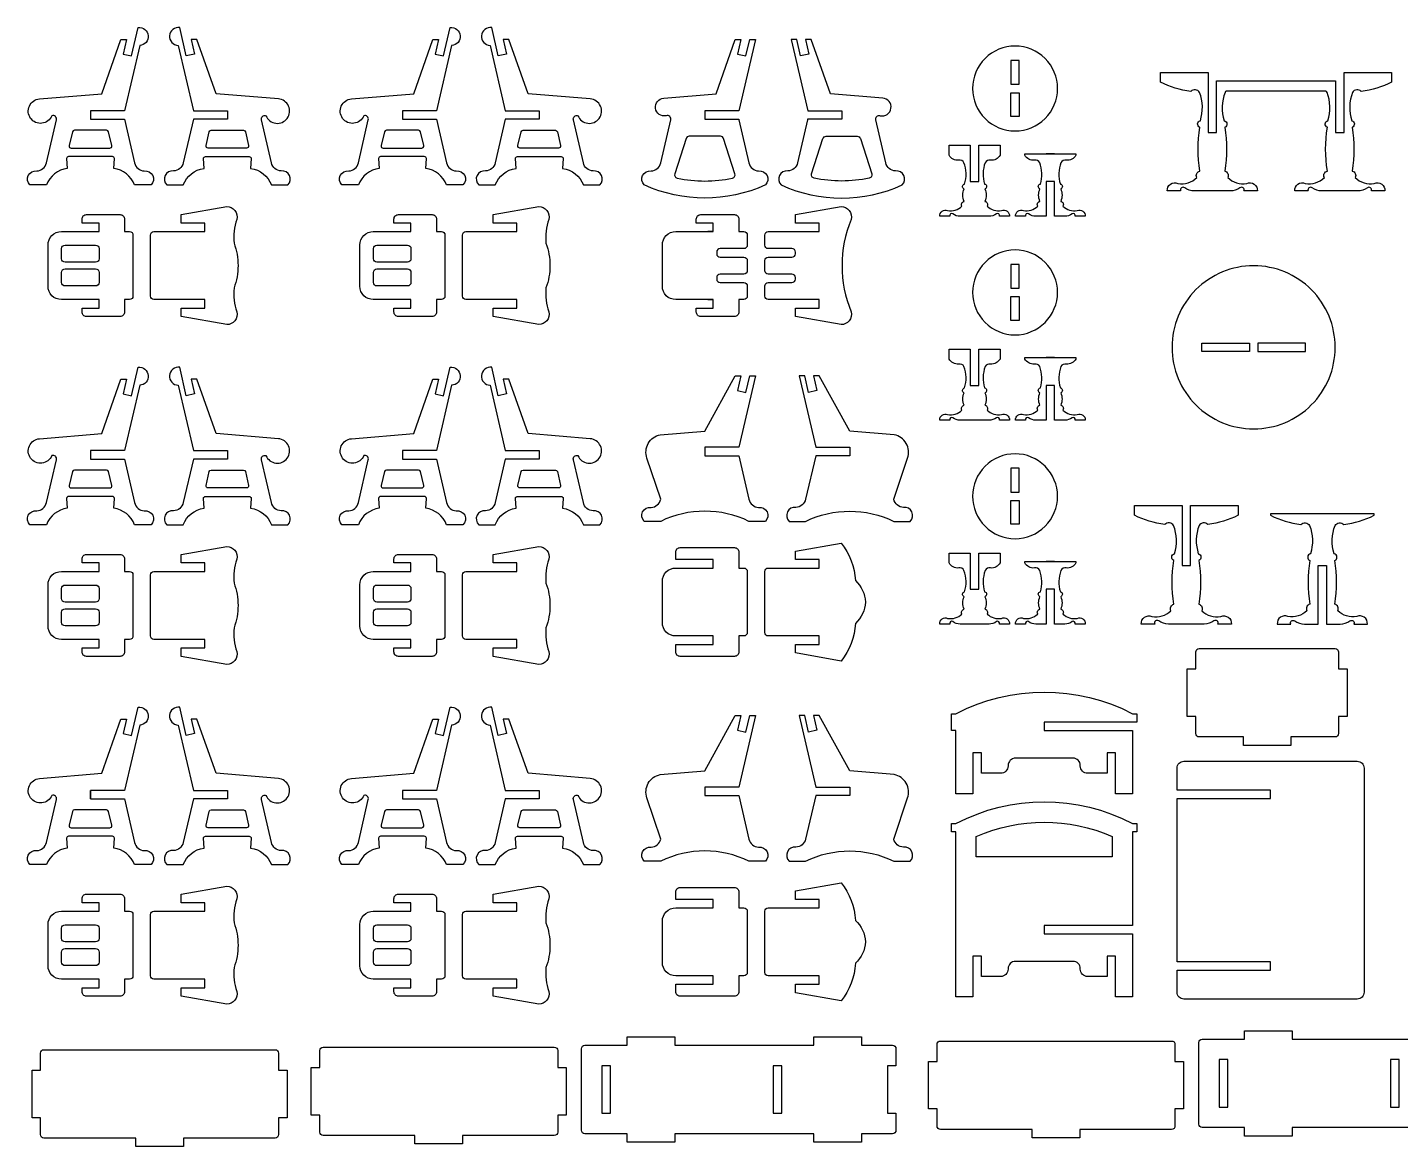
# Model space of a CAD drawing. Extents: x 3787 to 5819, y 606 to 1884.
# Drawn here: x 3787 to 4756, y 606 to 1396 of the extents above; entities that cross this region are included whole.
import ezdxf

# ---------------------------------------------------------------- set-up
doc = ezdxf.new("R2010")
doc.units = 0
doc.header["$MEASUREMENT"] = 0
doc.layers.add('LAYER1', color=18, linetype='CONTINUOUS')

msp = doc.modelspace()

# ---------------------------------------------------------------- linework, layer by layer
at = {"layer": 'LAYER1'}
for points in [[(3831.49, 1334.34), (3831.49, 1331.34), (3855.49, 1331.34), (3862.63, 1300.57, 0.343544), (3869.46, 1294.83, -0.729626), (3874.2, 1284.97), (3862.63, 1284.97, 0.693778), (3862.63, 1284.97, 0.271498), (3847.92, 1296.63), (3848.37, 1303.6, 0.394231), (3846.93, 1304.94), (3816.04, 1304.94, 0.394231), (3814.6, 1303.6), (3815.06, 1296.63, 0.271498), (3800.34, 1284.97), (3788.77, 1284.97, -0.729626), (3793.52, 1294.83, 0.343544), (3800.34, 1300.57), (3807.39, 1330.92, 0.616854), (3804.2, 1333.79, -0.585378), (3789.21, 1331.99, -0.585378), (3795.48, 1345.73), (3839.42, 1349.41), (3852.97, 1387.74), (3857, 1387.74), (3854.6, 1377.41), (3860.44, 1376.05), (3865.11, 1396.15, -0.427759), (3872.28, 1390.39, -0.427759), (3866.2, 1383.49), (3855.49, 1337.34), (3831.49, 1337.34)], [(3928.09, 1334.34), (3928.09, 1331.34), (3904.09, 1331.34), (3896.94, 1300.57, -0.343544), (3890.12, 1294.83, 0.729626), (3885.37, 1284.97), (3896.94, 1284.97, -0.693778), (3896.94, 1284.97, -0.271498), (3911.66, 1296.63), (3911.21, 1303.6, -0.394231), (3912.64, 1304.94), (3943.53, 1304.94, -0.394231), (3944.97, 1303.6), (3944.52, 1296.63, -0.271498), (3959.23, 1284.97), (3970.8, 1284.97, 0.729626), (3966.06, 1294.83, -0.343544), (3959.23, 1300.57), (3952.19, 1330.92, -0.616854), (3955.38, 1333.79, 0.585378), (3970.37, 1331.99, 0.585378), (3964.1, 1345.73), (3920.16, 1349.41), (3906.61, 1387.74), (3902.58, 1387.74), (3904.98, 1377.41), (3899.13, 1376.05), (3894.47, 1396.15, 0.427759), (3887.29, 1390.39, 0.427759), (3893.37, 1383.49), (3904.09, 1337.34), (3928.09, 1337.34)], [(4051.73, 1334.34), (4051.73, 1331.34), (4075.73, 1331.34), (4082.87, 1300.57, 0.343544), (4089.7, 1294.83, -0.729626), (4094.44, 1284.97), (4082.87, 1284.97, 0.693778), (4082.87, 1284.97, 0.271498), (4068.16, 1296.63), (4068.61, 1303.6, 0.394231), (4067.17, 1304.94), (4036.28, 1304.94, 0.394231), (4034.85, 1303.6), (4035.3, 1296.63, 0.271498), (4020.58, 1284.97), (4009.01, 1284.97, -0.729626), (4013.76, 1294.83, 0.343544), (4020.58, 1300.57), (4027.63, 1330.92, 0.616854), (4024.44, 1333.79, -0.585378), (4009.45, 1331.99, -0.585378), (4015.72, 1345.73), (4059.66, 1349.41), (4073.21, 1387.74), (4077.24, 1387.74), (4074.84, 1377.41), (4080.69, 1376.05), (4085.35, 1396.15, -0.427759), (4092.52, 1390.39, -0.427759), (4086.44, 1383.49), (4075.73, 1337.34), (4051.73, 1337.34)], [(4148.33, 1334.34), (4148.33, 1331.34), (4124.33, 1331.34), (4117.19, 1300.57, -0.343544), (4110.36, 1294.83, 0.729626), (4105.61, 1284.97), (4117.19, 1284.97, -0.693778), (4117.19, 1284.97, -0.271498), (4131.9, 1296.63), (4131.45, 1303.6, -0.394231), (4132.88, 1304.94), (4163.78, 1304.94, -0.394231), (4165.21, 1303.6), (4164.76, 1296.63, -0.271498), (4179.47, 1284.97), (4191.05, 1284.97, 0.729626), (4186.3, 1294.83, -0.343544), (4179.47, 1300.57), (4172.43, 1330.92, -0.616854), (4175.62, 1333.79, 0.585378), (4190.61, 1331.99, 0.585378), (4184.34, 1345.73), (4140.4, 1349.41), (4126.85, 1387.74), (4122.82, 1387.74), (4125.22, 1377.41), (4119.37, 1376.05), (4114.71, 1396.15, 0.427759), (4107.54, 1390.39, 0.427759), (4113.62, 1383.49), (4124.33, 1337.34), (4148.33, 1337.34)], [(4307.92, 1284.97, -0.216684), (4222.49, 1284.97, -0.729626), (4227.23, 1294.83, 0.343544), (4234.06, 1300.57), (4241.11, 1330.92, 0.616854), (4237.92, 1333.79, -0.432644), (4230.39, 1339.14, -0.432644), (4236.2, 1346.31), (4273.14, 1349.41), (4286.69, 1387.74), (4290.71, 1387.74), (4288.32, 1377.41), (4294.16, 1376.05), (4296.87, 1387.74), (4300.9, 1387.74), (4289.2, 1337.34), (4265.2, 1337.34), (4265.2, 1331.34), (4289.23, 1331.34, 0.04526), (4289.3, 1330.92), (4296.35, 1300.57, 0.343544), (4303.17, 1294.83, -0.729626)], [(4319.09, 1284.97, 0.216684), (4404.52, 1284.97, 0.729626), (4399.77, 1294.83, -0.343544), (4392.95, 1300.57), (4385.9, 1330.92, -0.616854), (4389.09, 1333.79, 0.432644), (4396.62, 1339.14, 0.432644), (4390.81, 1346.31), (4353.87, 1349.41), (4340.32, 1387.74), (4336.29, 1387.74), (4338.69, 1377.41), (4332.85, 1376.05), (4330.14, 1387.74), (4326.11, 1387.74), (4337.81, 1337.34), (4361.81, 1337.34), (4361.81, 1331.34), (4337.78, 1331.34, -0.04526), (4337.71, 1330.92), (4330.66, 1300.57, -0.343544), (4323.84, 1294.83, 0.729626)], [(4484.23, 1383.07, 0.414214), (4454.23, 1353.07, 0.414214), (4484.23, 1323.07, 0.414214), (4514.23, 1353.07, 0.414214)], [(4703.68, 1351.28), (4633.26, 1351.28, 0.076649), (4632.45, 1350.37, 0.169376), (4631.91, 1330.31, -0.755968), (4632.23, 1325.7, -0.0823), (4632.23, 1294.78, -0.497317), (4634.36, 1290.14, 0.242348), (4647.82, 1286.03, -0.570657), (4655.27, 1280.72), (4645.8, 1280.72, 0.75881), (4642.96, 1282.97, -0.158853), (4636.07, 1280.72), (4610.87, 1280.72, -0.158853), (4603.99, 1282.97, 0.75881), (4601.14, 1280.72), (4591.67, 1280.72, -0.570657), (4599.13, 1286.03, 0.242348), (4612.58, 1290.14, -0.497317), (4614.71, 1294.78, -0.0823), (4614.71, 1325.7, -0.755968), (4615.04, 1330.31, 0.169376), (4614.49, 1350.37, 0.480983), (4608.27, 1351.03, -0.082494), (4586.87, 1357.52), (4586.87, 1364.48), (4620.47, 1364.48), (4620.47, 1322.12), (4626.47, 1322.12), (4626.47, 1358.48), (4710.47, 1358.48), (4710.47, 1322.12), (4716.47, 1322.12), (4716.47, 1364.48), (4750.07, 1364.48), (4750.07, 1357.52, -0.082494), (4728.67, 1351.03, 0.480983), (4722.45, 1350.37, 0.169376), (4721.91, 1330.31, -0.755968), (4722.23, 1325.7, -0.0823), (4722.23, 1294.78, -0.497317), (4724.36, 1290.14, 0.242348), (4737.82, 1286.03, -0.570657), (4745.27, 1280.72), (4735.8, 1280.72, 0.75881), (4732.96, 1282.97, -0.158853), (4726.07, 1280.72), (4700.87, 1280.72, -0.158853), (4693.99, 1282.97, 0.75881), (4691.14, 1280.72), (4681.67, 1280.72, -0.570657), (4689.13, 1286.03, 0.242348), (4702.58, 1290.14, -0.497317), (4704.71, 1294.78, -0.0823), (4704.71, 1325.7, -0.755968), (4705.04, 1330.31, 0.169376), (4704.49, 1350.37, 0.076649)], [(3831.49, 1323.57), (3820.12, 1323.57, 0.348878), (3818.71, 1322.46), (3816.45, 1312.71, 0.482714), (3817.85, 1310.94), (3845.12, 1310.94, 0.216532), (3846.2, 1311.44, 0.240993), (3846.52, 1312.71), (3844.26, 1322.46, 0.348878), (3842.86, 1323.57)], [(3928.09, 1323.57), (3939.46, 1323.57, -0.348878), (3940.86, 1322.46), (3943.12, 1312.71, -0.482714), (3941.72, 1310.94), (3914.45, 1310.94, -0.216532), (3913.37, 1311.44, -0.240993), (3913.05, 1312.71), (3915.31, 1322.46, -0.348878), (3916.72, 1323.57)], [(4051.73, 1323.57), (4040.36, 1323.57, 0.348878), (4038.96, 1322.46), (4036.69, 1312.71, 0.482714), (4038.1, 1310.94), (4065.36, 1310.94, 0.216532), (4066.45, 1311.44, 0.240993), (4066.76, 1312.71), (4064.5, 1322.46, 0.348878), (4063.1, 1323.57)], [(4148.33, 1323.57), (4159.7, 1323.57, -0.348878), (4161.1, 1322.46), (4163.37, 1312.71, -0.482714), (4161.96, 1310.94), (4134.7, 1310.94, -0.216532), (4133.61, 1311.44, -0.240993), (4133.29, 1312.71), (4135.56, 1322.46, -0.348878), (4136.96, 1323.57)], [(4286.44, 1292.9), (4278.47, 1317.68, 0.325785), (4276.18, 1319.34), (4254.22, 1319.34, 0.325785), (4251.94, 1317.68), (4243.97, 1292.9, 0.442618), (4245.75, 1289.82, 0.107932), (4284.66, 1289.82, 0.442618)], [(4340.57, 1292.9), (4348.54, 1317.68, -0.325785), (4350.83, 1319.34), (4372.79, 1319.34, -0.325785), (4375.07, 1317.68), (4383.04, 1292.9, -0.442618), (4381.26, 1289.82, -0.107932), (4342.35, 1289.82, -0.442618)], [(4473.64, 1306.03, -0.301445), (4466.87, 1302.43, 0.346418), (4463.13, 1300.67, 0.169376), (4462.72, 1285.63, -0.755968), (4462.96, 1282.17, -0.217136), (4462.96, 1273.38, -0.497317), (4464.56, 1269.9, 0.242348), (4474.65, 1266.81, -0.570657), (4480.24, 1262.83), (4473.14, 1262.83, 0.75881), (4471.01, 1264.52, -0.158853), (4465.84, 1262.83), (4445.44, 1262.83, -0.158853), (4440.28, 1264.52, 0.75881), (4438.15, 1262.83), (4431.04, 1262.83, -0.570657), (4436.63, 1266.81, 0.242348), (4446.73, 1269.9, -0.497317), (4448.32, 1273.38, -0.217136), (4448.32, 1282.17, -0.755968), (4448.57, 1285.63, 0.169376), (4448.16, 1300.67, 0.346418), (4444.42, 1302.43, -0.301445), (4437.64, 1306.03), (4437.64, 1312.99), (4452.64, 1312.99), (4452.64, 1287.43), (4458.64, 1287.43), (4458.64, 1312.99), (4473.64, 1312.99)], [(4527.14, 1306.03, -0.301445), (4520.37, 1302.43, 0.346418), (4516.63, 1300.67, 0.169376), (4516.22, 1285.63, -0.755968), (4516.46, 1282.17, -0.217136), (4516.46, 1273.38, -0.497317), (4518.06, 1269.9, 0.242348), (4528.15, 1266.81, -0.570657), (4533.74, 1262.83), (4526.64, 1262.83, 0.75881), (4524.5, 1264.52, -0.158853), (4519.34, 1262.83), (4512.14, 1262.83), (4512.14, 1287.43), (4506.14, 1287.43), (4506.14, 1262.83), (4498.94, 1262.83, -0.158853), (4493.78, 1264.52, 0.75881), (4491.65, 1262.83), (4484.54, 1262.83, -0.570657), (4490.13, 1266.81, 0.242348), (4500.22, 1269.9, -0.497317), (4501.82, 1273.38, -0.217136), (4501.82, 1282.17, -0.755968), (4502.07, 1285.63, 0.169376), (4501.65, 1300.67, 0.346418), (4497.91, 1302.43, -0.301445), (4491.14, 1306.03), (4491.14, 1306.99), (4527.14, 1306.99)], [(3810.91, 1252), (3837.49, 1252), (3837.49, 1258), (3825.49, 1258), (3825.49, 1260.86, -0.414214), (3828.63, 1264), (3852.35, 1264, -0.414214), (3855.49, 1260.86), (3855.49, 1252), (3859.09, 1252, -0.414214), (3861.49, 1249.6), (3861.49, 1206.4, -0.414214), (3859.09, 1204), (3855.49, 1204), (3855.49, 1195.14, -0.414214), (3852.35, 1192), (3828.63, 1192, -0.414214), (3825.49, 1195.14), (3825.49, 1198), (3837.49, 1198), (3837.49, 1204), (3810.91, 1204, -0.414214), (3801.49, 1213.42), (3801.49, 1242.58, -0.414214)], [(3873.82, 1228), (3873.82, 1249.6, -0.414214), (3876.22, 1252), (3912.22, 1252), (3912.22, 1258), (3895.42, 1258), (3895.42, 1264), (3927.66, 1269.67, -0.480696), (3934.87, 1260.66, 0.114725), (3932.81, 1243.8, -0.088383), (3935.65, 1228, -0.088383), (3932.81, 1212.2, 0.114725), (3934.87, 1195.34, -0.480696), (3927.66, 1186.33), (3895.42, 1192), (3895.42, 1198), (3912.22, 1198), (3912.22, 1204), (3876.22, 1204, -0.414214), (3873.82, 1206.4)], [(4031.15, 1252), (4057.73, 1252), (4057.73, 1258), (4045.73, 1258), (4045.73, 1260.86, -0.414214), (4048.87, 1264), (4072.59, 1264, -0.414214), (4075.73, 1260.86), (4075.73, 1252), (4079.33, 1252, -0.414214), (4081.73, 1249.6), (4081.73, 1206.4, -0.414214), (4079.33, 1204), (4075.73, 1204), (4075.73, 1195.14, -0.414214), (4072.59, 1192), (4048.87, 1192, -0.414214), (4045.73, 1195.14), (4045.73, 1198), (4057.73, 1198), (4057.73, 1204), (4031.15, 1204, -0.414214), (4021.73, 1213.42), (4021.73, 1242.58, -0.414214)], [(4094.07, 1228), (4094.07, 1249.6, -0.414214), (4096.47, 1252), (4132.47, 1252), (4132.47, 1258), (4115.67, 1258), (4115.67, 1264), (4147.91, 1269.67, -0.480696), (4155.11, 1260.66, 0.114725), (4153.05, 1243.8, -0.088383), (4155.89, 1228, -0.088383), (4153.05, 1212.2, 0.114725), (4155.11, 1195.34, -0.480696), (4147.91, 1186.33), (4115.67, 1192), (4115.67, 1198), (4132.47, 1198), (4132.47, 1204), (4096.47, 1204, -0.414214), (4094.07, 1206.4)], [(4295.2, 1249.6), (4295.2, 1242.4, -0.414214), (4292.8, 1240), (4276, 1240, 0.414214), (4273.6, 1237.6), (4273.6, 1236.4, 0.414214), (4276, 1234), (4292.8, 1234, -0.414214), (4295.2, 1231.6), (4295.2, 1228), (4295.2, 1224.4, -0.414214), (4292.8, 1222), (4276, 1222, 0.414214), (4273.6, 1219.6), (4273.6, 1218.4, 0.414214), (4276, 1216), (4292.8, 1216, -0.414214), (4295.2, 1213.6), (4295.2, 1206.4, -0.414214), (4292.8, 1204), (4289.2, 1204), (4289.2, 1195.14, -0.414214), (4286.06, 1192), (4262.35, 1192, -0.414214), (4259.2, 1195.14), (4259.2, 1198), (4271.2, 1198), (4271.2, 1204), (4244.63, 1204, -0.414214), (4235.2, 1213.42), (4235.2, 1242.58, -0.414214), (4244.63, 1252), (4271.2, 1252), (4271.2, 1258), (4259.2, 1258), (4259.2, 1260.86, -0.414214), (4262.35, 1264), (4286.06, 1264, -0.414214), (4289.2, 1260.86), (4289.2, 1252), (4292.8, 1252, -0.414214)], [(4368.59, 1195.34, -0.480696), (4361.38, 1186.33), (4329.14, 1192), (4329.14, 1198), (4345.94, 1198), (4345.94, 1204), (4309.94, 1204, -0.414214), (4307.54, 1206.4), (4307.54, 1213.6, -0.414214), (4309.94, 1216), (4326.74, 1216, 0.414214), (4329.14, 1218.4), (4329.14, 1219.6, 0.414214), (4326.74, 1222), (4309.94, 1222, -0.414214), (4307.54, 1224.4), (4307.54, 1228), (4307.54, 1231.6, -0.414214), (4309.94, 1234), (4326.74, 1234, 0.414214), (4329.14, 1236.4), (4329.14, 1237.6, 0.414214), (4326.74, 1240), (4309.94, 1240, -0.414214), (4307.54, 1242.4), (4307.54, 1249.6, -0.414214), (4309.94, 1252), (4345.94, 1252), (4345.94, 1258), (4329.14, 1258), (4329.14, 1264), (4361.38, 1269.67, -0.480696), (4368.59, 1260.66, 0.200144)], [(3837.49, 1240), (3837.49, 1232.8, -0.414214), (3835.09, 1230.4), (3813.49, 1230.4, -0.414214), (3811.09, 1232.8), (3811.09, 1240, -0.414214), (3813.49, 1242.4), (3835.09, 1242.4, -0.414214)], [(4057.73, 1240), (4057.73, 1232.8, -0.414214), (4055.33, 1230.4), (4033.73, 1230.4, -0.414214), (4031.33, 1232.8), (4031.33, 1240, -0.414214), (4033.73, 1242.4), (4055.33, 1242.4, -0.414214)], [(4484.23, 1239.07, 0.414214), (4454.23, 1209.07, 0.414214), (4484.23, 1179.07, 0.414214), (4514.23, 1209.07, 0.414214)], [(3837.49, 1223.2), (3837.49, 1216, -0.414214), (3835.09, 1213.6), (3813.49, 1213.6, -0.414214), (3811.09, 1216), (3811.09, 1223.2, -0.414214), (3813.49, 1225.6), (3835.09, 1225.6, -0.414214)], [(4057.73, 1223.2), (4057.73, 1216, -0.414214), (4055.33, 1213.6), (4033.73, 1213.6, -0.414214), (4031.33, 1216), (4031.33, 1223.2, -0.414214), (4033.73, 1225.6), (4055.33, 1225.6, -0.414214)], [(4652.66, 1227.88, 0.414214), (4595.06, 1170.28, 0.414214), (4652.66, 1112.68, 0.414214), (4710.26, 1170.28, 0.414214)], [(4473.64, 1162.03, -0.301445), (4466.87, 1158.43, 0.346418), (4463.13, 1156.67, 0.169376), (4462.72, 1141.63, -0.755968), (4462.96, 1138.17, -0.217136), (4462.96, 1129.38, -0.497317), (4464.56, 1125.9, 0.242348), (4474.65, 1122.81, -0.570657), (4480.24, 1118.83), (4473.14, 1118.83, 0.75881), (4471.01, 1120.52, -0.158853), (4465.84, 1118.83), (4445.44, 1118.83, -0.158853), (4440.28, 1120.52, 0.75881), (4438.15, 1118.83), (4431.04, 1118.83, -0.570657), (4436.63, 1122.81, 0.242348), (4446.73, 1125.9, -0.497317), (4448.32, 1129.38, -0.217136), (4448.32, 1138.17, -0.755968), (4448.57, 1141.63, 0.169376), (4448.16, 1156.67, 0.346418), (4444.42, 1158.43, -0.301445), (4437.64, 1162.03), (4437.64, 1168.99), (4452.64, 1168.99), (4452.64, 1143.43), (4458.64, 1143.43), (4458.64, 1168.99), (4473.64, 1168.99)], [(3831.49, 1094.34), (3831.49, 1091.34), (3855.49, 1091.34), (3862.63, 1060.57, 0.343544), (3869.46, 1054.83, -0.729626), (3874.2, 1044.97), (3862.63, 1044.97, 0.693778), (3862.63, 1044.97, 0.271498), (3847.92, 1056.63), (3848.37, 1063.6, 0.394231), (3846.93, 1064.94), (3816.04, 1064.94, 0.394231), (3814.6, 1063.6), (3815.06, 1056.63, 0.271498), (3800.34, 1044.97), (3788.77, 1044.97, -0.729626), (3793.52, 1054.83, 0.343544), (3800.34, 1060.57), (3807.39, 1090.92, 0.616854), (3804.2, 1093.79, -0.585378), (3789.21, 1091.99, -0.585378), (3795.48, 1105.73), (3839.42, 1109.41), (3852.97, 1147.74), (3857, 1147.74), (3854.6, 1137.41), (3860.44, 1136.05), (3865.11, 1156.15, -0.427759), (3872.28, 1150.39, -0.427759), (3866.2, 1143.49), (3855.49, 1097.34), (3831.49, 1097.34)], [(3928.09, 1094.34), (3928.09, 1091.34), (3904.09, 1091.34), (3896.94, 1060.57, -0.343544), (3890.12, 1054.83, 0.729626), (3885.37, 1044.97), (3896.94, 1044.97, -0.693778), (3896.94, 1044.97, -0.271498), (3911.66, 1056.63), (3911.21, 1063.6, -0.394231), (3912.64, 1064.94), (3943.53, 1064.94, -0.394231), (3944.97, 1063.6), (3944.52, 1056.63, -0.271498), (3959.23, 1044.97), (3970.8, 1044.97, 0.729626), (3966.06, 1054.83, -0.343544), (3959.23, 1060.57), (3952.19, 1090.92, -0.616854), (3955.38, 1093.79, 0.585378), (3970.37, 1091.99, 0.585378), (3964.1, 1105.73), (3920.16, 1109.41), (3906.61, 1147.74), (3902.58, 1147.74), (3904.98, 1137.41), (3899.13, 1136.05), (3894.47, 1156.15, 0.427759), (3887.29, 1150.39, 0.427759), (3893.37, 1143.49), (3904.09, 1097.34), (3928.09, 1097.34)], [(4051.73, 1094.34), (4051.73, 1091.34), (4075.73, 1091.34), (4082.87, 1060.57, 0.343544), (4089.7, 1054.83, -0.729626), (4094.44, 1044.97), (4082.87, 1044.97, 0.693778), (4082.87, 1044.97, 0.271498), (4068.16, 1056.63), (4068.61, 1063.6, 0.394231), (4067.17, 1064.94), (4036.28, 1064.94, 0.394231), (4034.85, 1063.6), (4035.3, 1056.63, 0.271498), (4020.58, 1044.97), (4009.01, 1044.97, -0.729626), (4013.76, 1054.83, 0.343544), (4020.58, 1060.57), (4027.63, 1090.92, 0.616854), (4024.44, 1093.79, -0.585378), (4009.45, 1091.99, -0.585378), (4015.72, 1105.73), (4059.66, 1109.41), (4073.21, 1147.74), (4077.24, 1147.74), (4074.84, 1137.41), (4080.69, 1136.05), (4085.35, 1156.15, -0.427759), (4092.52, 1150.39, -0.427759), (4086.44, 1143.49), (4075.73, 1097.34), (4051.73, 1097.34)], [(4148.33, 1094.34), (4148.33, 1091.34), (4124.33, 1091.34), (4117.19, 1060.57, -0.343544), (4110.36, 1054.83, 0.729626), (4105.61, 1044.97), (4117.19, 1044.97, -0.693778), (4117.19, 1044.97, -0.271498), (4131.9, 1056.63), (4131.45, 1063.6, -0.394231), (4132.88, 1064.94), (4163.78, 1064.94, -0.394231), (4165.21, 1063.6), (4164.76, 1056.63, -0.271498), (4179.47, 1044.97), (4191.05, 1044.97, 0.729626), (4186.3, 1054.83, -0.343544), (4179.47, 1060.57), (4172.43, 1090.92, -0.616854), (4175.62, 1093.79, 0.585378), (4190.61, 1091.99, 0.585378), (4184.34, 1105.73), (4140.4, 1109.41), (4126.85, 1147.74), (4122.82, 1147.74), (4125.22, 1137.41), (4119.37, 1136.05), (4114.71, 1156.15, 0.427759), (4107.54, 1150.39, 0.427759), (4113.62, 1143.49), (4124.33, 1097.34), (4148.33, 1097.34)], [(4527.14, 1162.03, -0.301445), (4520.37, 1158.43, 0.346418), (4516.63, 1156.67, 0.169376), (4516.22, 1141.63, -0.755968), (4516.46, 1138.17, -0.217136), (4516.46, 1129.38, -0.497317), (4518.06, 1125.9, 0.242348), (4528.15, 1122.81, -0.570657), (4533.74, 1118.83), (4526.64, 1118.83, 0.75881), (4524.5, 1120.52, -0.158853), (4519.34, 1118.83), (4512.14, 1118.83), (4512.14, 1143.43), (4506.14, 1143.43), (4506.14, 1118.83), (4498.94, 1118.83, -0.158853), (4493.78, 1120.52, 0.75881), (4491.65, 1118.83), (4484.54, 1118.83, -0.570657), (4490.13, 1122.81, 0.242348), (4500.22, 1125.9, -0.497317), (4501.82, 1129.38, -0.217136), (4501.82, 1138.17, -0.755968), (4502.07, 1141.63, 0.169376), (4501.65, 1156.67, 0.346418), (4497.91, 1158.43, -0.301445), (4491.14, 1162.03), (4491.14, 1162.99), (4527.14, 1162.99)], [(4265.2, 1096.74), (4265.2, 1093.74), (4289.2, 1093.74), (4296.35, 1062.97, 0.343544), (4303.17, 1057.23, -0.729626), (4307.92, 1047.37), (4296.35, 1047.37, 0.230289), (4234.06, 1047.37), (4222.49, 1047.37, -0.729626), (4227.23, 1057.23, 0.343544), (4234.06, 1062.97), (4224.35, 1092.03, -0.456332), (4233.73, 1108.51), (4265.2, 1111.14), (4286.69, 1150.14), (4290.71, 1150.14), (4288.32, 1139.81), (4294.16, 1138.45), (4296.87, 1150.14), (4300.9, 1150.14), (4289.2, 1099.74), (4265.2, 1099.74)], [(4367.46, 1096.74), (4367.46, 1093.74), (4343.46, 1093.74), (4336.32, 1062.97, -0.343544), (4329.49, 1057.23, 0.729626), (4324.75, 1047.37), (4336.32, 1047.37, -0.230289), (4398.61, 1047.37), (4410.18, 1047.37, 0.729626), (4405.43, 1057.23, -0.343544), (4398.61, 1062.97), (4408.32, 1092.03, 0.456332), (4398.94, 1108.51), (4367.46, 1111.14), (4345.98, 1150.14), (4341.95, 1150.14), (4344.35, 1139.81), (4338.51, 1138.45), (4335.79, 1150.14), (4331.76, 1150.14), (4343.46, 1099.74), (4367.46, 1099.74)], [(4484.23, 1095.07, 0.414214), (4454.23, 1065.07, 0.414214), (4484.23, 1035.07, 0.414214), (4514.23, 1065.07, 0.414214)], [(3831.49, 1083.57), (3820.12, 1083.57, 0.348878), (3818.71, 1082.46), (3816.45, 1072.71, 0.482714), (3817.85, 1070.94), (3845.12, 1070.94, 0.216532), (3846.2, 1071.44, 0.240993), (3846.52, 1072.71), (3844.26, 1082.46, 0.348878), (3842.86, 1083.57)], [(3928.09, 1083.57), (3939.46, 1083.57, -0.348878), (3940.86, 1082.46), (3943.12, 1072.71, -0.482714), (3941.72, 1070.94), (3914.45, 1070.94, -0.216532), (3913.37, 1071.44, -0.240993), (3913.05, 1072.71), (3915.31, 1082.46, -0.348878), (3916.72, 1083.57)], [(4051.73, 1083.57), (4040.36, 1083.57, 0.348878), (4038.96, 1082.46), (4036.69, 1072.71, 0.482714), (4038.1, 1070.94), (4065.36, 1070.94, 0.216532), (4066.45, 1071.44, 0.240993), (4066.76, 1072.71), (4064.5, 1082.46, 0.348878), (4063.1, 1083.57)], [(4148.33, 1083.57), (4159.7, 1083.57, -0.348878), (4161.1, 1082.46), (4163.37, 1072.71, -0.482714), (4161.96, 1070.94), (4134.7, 1070.94, -0.216532), (4133.61, 1071.44, -0.240993), (4133.29, 1072.71), (4135.56, 1082.46, -0.348878), (4136.96, 1083.57)], [(4641.76, 1051.63, -0.082494), (4620.36, 1045.14, 0.480983), (4614.14, 1044.48, 0.169376), (4613.59, 1024.42, -0.755968), (4613.92, 1019.81, -0.0823), (4613.92, 988.89, -0.497317), (4616.05, 984.25, 0.242348), (4629.5, 980.14, -0.570657), (4636.96, 974.83), (4627.48, 974.83, 0.75881), (4624.64, 977.08, -0.158853), (4617.76, 974.83), (4592.56, 974.83, -0.158853), (4585.67, 977.08, 0.75881), (4582.83, 974.83), (4573.36, 974.83, -0.570657), (4580.81, 980.14, 0.242348), (4594.27, 984.25, -0.497317), (4596.4, 988.89, -0.0823), (4596.4, 1019.81, -0.755968), (4596.72, 1024.42, 0.169376), (4596.17, 1044.48, 0.480983), (4589.96, 1045.14, -0.082494), (4568.56, 1051.63), (4568.56, 1058.59), (4602.16, 1058.59), (4602.16, 1016.23), (4608.16, 1016.23), (4608.16, 1058.59), (4641.76, 1058.59)], [(4737.76, 1051.63), (4737.76, 1052.59), (4664.56, 1052.59), (4664.56, 1051.63, 0.082494), (4685.96, 1045.14, -0.480983), (4692.17, 1044.48, -0.169376), (4692.72, 1024.42, 0.755968), (4692.4, 1019.81, 0.0823), (4692.4, 988.89, 0.497317), (4690.27, 984.25, -0.242348), (4676.81, 980.14, 0.570657), (4669.36, 974.83), (4678.83, 974.83, -0.75881), (4681.67, 977.08, 0.158853), (4688.56, 974.83), (4698.16, 974.83), (4698.16, 1016.23), (4704.16, 1016.23), (4704.16, 974.83), (4713.76, 974.83, 0.158853), (4720.64, 977.08, -0.75881), (4723.48, 974.83), (4732.96, 974.83, 0.570657), (4725.5, 980.14, -0.242348), (4712.05, 984.25, 0.497317), (4709.92, 988.89, 0.0823), (4709.92, 1019.81, 0.755968), (4709.59, 1024.42, -0.169376), (4710.14, 1044.48, -0.480983), (4716.36, 1045.14, 0.082494)], [(3873.82, 988), (3873.82, 1009.6, -0.414214), (3876.22, 1012), (3912.22, 1012), (3912.22, 1018), (3895.42, 1018), (3895.42, 1024), (3927.66, 1029.67, -0.480696), (3934.87, 1020.66, 0.114725), (3932.81, 1003.8, -0.088383), (3935.65, 988, -0.088383), (3932.81, 972.2, 0.114725), (3934.87, 955.34, -0.480696), (3927.66, 946.33), (3895.42, 952), (3895.42, 958), (3912.22, 958), (3912.22, 964), (3876.22, 964, -0.414214), (3873.82, 966.4)], [(4094.07, 988), (4094.07, 1009.6, -0.414214), (4096.47, 1012), (4132.47, 1012), (4132.47, 1018), (4115.67, 1018), (4115.67, 1024), (4147.91, 1029.67, -0.480696), (4155.11, 1020.66, 0.114725), (4153.05, 1003.8, -0.088383), (4155.89, 988, -0.088383), (4153.05, 972.2, 0.114725), (4155.11, 955.34, -0.480696), (4147.91, 946.33), (4115.67, 952), (4115.67, 958), (4132.47, 958), (4132.47, 964), (4096.47, 964, -0.414214), (4094.07, 966.4)], [(4244.63, 1014.4), (4271.2, 1014.4), (4271.2, 1020.4), (4244.63, 1020.4), (4244.63, 1025.66, -0.414214), (4247.77, 1028.8), (4286.06, 1028.8, -0.414214), (4289.2, 1025.66), (4289.2, 1014.4), (4292.8, 1014.4, -0.414214), (4295.2, 1012), (4295.2, 968.8, -0.414214), (4292.8, 966.4), (4289.2, 966.4), (4289.2, 955.14, -0.414214), (4286.06, 952), (4247.77, 952, -0.414214), (4244.63, 955.14), (4244.63, 960.4), (4271.2, 960.4), (4271.2, 966.4), (4244.63, 966.4, -0.414214), (4235.2, 975.82), (4235.2, 1004.98, -0.414214)], [(4361.38, 948.73), (4329.14, 954.4), (4329.14, 960.4), (4345.94, 960.4), (4345.94, 966.4), (4309.94, 966.4, -0.414214), (4307.54, 968.8), (4307.54, 990.4), (4307.54, 1012, -0.414214), (4309.94, 1014.4), (4345.94, 1014.4), (4345.94, 1020.4), (4329.14, 1020.4), (4329.14, 1026.4), (4361.38, 1032.07, -0.157436), (4371.55, 1005.52, -0.191506), (4378.64, 990.4, -0.191506), (4371.55, 975.28, -0.157436)], [(3810.91, 1012), (3837.49, 1012), (3837.49, 1018), (3825.49, 1018), (3825.49, 1020.86, -0.414214), (3828.63, 1024), (3852.35, 1024, -0.414214), (3855.49, 1020.86), (3855.49, 1012), (3859.09, 1012, -0.414214), (3861.49, 1009.6), (3861.49, 966.4, -0.414214), (3859.09, 964), (3855.49, 964), (3855.49, 955.14, -0.414214), (3852.35, 952), (3828.63, 952, -0.414214), (3825.49, 955.14), (3825.49, 958), (3837.49, 958), (3837.49, 964), (3810.91, 964, -0.414214), (3801.49, 973.42), (3801.49, 1002.58, -0.414214)], [(4031.15, 1012), (4057.73, 1012), (4057.73, 1018), (4045.73, 1018), (4045.73, 1020.86, -0.414214), (4048.87, 1024), (4072.59, 1024, -0.414214), (4075.73, 1020.86), (4075.73, 1012), (4079.33, 1012, -0.414214), (4081.73, 1009.6), (4081.73, 966.4, -0.414214), (4079.33, 964), (4075.73, 964), (4075.73, 955.14, -0.414214), (4072.59, 952), (4048.87, 952, -0.414214), (4045.73, 955.14), (4045.73, 958), (4057.73, 958), (4057.73, 964), (4031.15, 964, -0.414214), (4021.73, 973.42), (4021.73, 1002.58, -0.414214)], [(4473.64, 1018.03, -0.301445), (4466.87, 1014.43, 0.346418), (4463.13, 1012.67, 0.169376), (4462.72, 997.63, -0.755968), (4462.96, 994.17, -0.217136), (4462.96, 985.38, -0.497317), (4464.56, 981.9, 0.242348), (4474.65, 978.81, -0.570657), (4480.24, 974.83), (4473.14, 974.83, 0.75881), (4471.01, 976.52, -0.158853), (4465.84, 974.83), (4445.44, 974.83, -0.158853), (4440.28, 976.52, 0.75881), (4438.15, 974.83), (4431.04, 974.83, -0.570657), (4436.63, 978.81, 0.242348), (4446.73, 981.9, -0.497317), (4448.32, 985.38, -0.217136), (4448.32, 994.17, -0.755968), (4448.57, 997.63, 0.169376), (4448.16, 1012.67, 0.346418), (4444.42, 1014.43, -0.301445), (4437.64, 1018.03), (4437.64, 1024.99), (4452.64, 1024.99), (4452.64, 999.43), (4458.64, 999.43), (4458.64, 1024.99), (4473.64, 1024.99)], [(4527.14, 1018.03, -0.301445), (4520.37, 1014.43, 0.346418), (4516.63, 1012.67, 0.169376), (4516.22, 997.63, -0.755968), (4516.46, 994.17, -0.217136), (4516.46, 985.38, -0.497317), (4518.06, 981.9, 0.242348), (4528.15, 978.81, -0.570657), (4533.74, 974.83), (4526.64, 974.83, 0.75881), (4524.5, 976.52, -0.158853), (4519.34, 974.83), (4512.14, 974.83), (4512.14, 999.43), (4506.14, 999.43), (4506.14, 974.83), (4498.94, 974.83, -0.158853), (4493.78, 976.52, 0.75881), (4491.65, 974.83), (4484.54, 974.83, -0.570657), (4490.13, 978.81, 0.242348), (4500.22, 981.9, -0.497317), (4501.82, 985.38, -0.217136), (4501.82, 994.17, -0.755968), (4502.07, 997.63, 0.169376), (4501.65, 1012.67, 0.346418), (4497.91, 1014.43, -0.301445), (4491.14, 1018.03), (4491.14, 1018.99), (4527.14, 1018.99)], [(3837.49, 1000), (3837.49, 992.8, -0.414214), (3835.09, 990.4), (3813.49, 990.4, -0.414214), (3811.09, 992.8), (3811.09, 1000, -0.414214), (3813.49, 1002.4), (3835.09, 1002.4, -0.414214)], [(4057.73, 1000), (4057.73, 992.8, -0.414214), (4055.33, 990.4), (4033.73, 990.4, -0.414214), (4031.33, 992.8), (4031.33, 1000, -0.414214), (4033.73, 1002.4), (4055.33, 1002.4, -0.414214)], [(3837.49, 983.2), (3837.49, 976, -0.414214), (3835.09, 973.6), (3813.49, 973.6, -0.414214), (3811.09, 976), (3811.09, 983.2, -0.414214), (3813.49, 985.6), (3835.09, 985.6, -0.414214)], [(4057.73, 983.2), (4057.73, 976, -0.414214), (4055.33, 973.6), (4033.73, 973.6, -0.414214), (4031.33, 976), (4031.33, 983.2, -0.414214), (4033.73, 985.6), (4055.33, 985.6, -0.414214)], [(4645.4, 895.09), (4614.2, 895.09, -0.414214), (4611.8, 897.49), (4611.8, 909.49), (4605.8, 909.49), (4605.8, 943.09), (4611.8, 943.09), (4611.8, 955.09, -0.414214), (4614.2, 957.49), (4710.2, 957.49, -0.414214), (4712.6, 955.09), (4712.6, 943.09), (4718.6, 943.09), (4718.6, 909.49), (4712.6, 909.49), (4712.6, 897.49, -0.414214), (4710.2, 895.09), (4679, 895.09), (4679, 889.09), (4645.4, 889.09)], [(4442.42, 911.53, -0.244984), (4567.22, 911.53), (4570.22, 911.53), (4570.22, 905.53), (4504.82, 905.53), (4504.82, 899.53), (4567.22, 899.53), (4567.22, 892.22), (4567.22, 855.02), (4555.22, 855.02), (4555.22, 883.87), (4549.22, 883.87), (4549.22, 869.45), (4535.48, 869.45, -0.414214), (4530.3, 874.62), (4530.3, 874.95, 0.414214), (4525.13, 880.12), (4484.5, 880.12, 0.414214), (4479.33, 874.95), (4479.33, 874.62, -0.414214), (4474.15, 869.45), (4460.42, 869.45), (4460.42, 883.87), (4454.42, 883.87), (4454.42, 855.02), (4442.42, 855.02), (4442.42, 892.22), (4442.42, 899.53), (4439.42, 899.53), (4439.42, 911.53)], [(3831.49, 857.34), (3831.49, 851.34), (3855.49, 851.34), (3862.63, 820.57, 0.343544), (3869.46, 814.83, -0.729626), (3874.2, 804.97), (3862.63, 804.97, 0.693778), (3862.63, 804.97, 0.271498), (3847.92, 816.63), (3848.37, 823.6, 0.394231), (3846.93, 824.94), (3816.04, 824.94, 0.394231), (3814.6, 823.6), (3815.06, 816.63, 0.271498), (3800.34, 804.97), (3788.77, 804.97, -0.729626), (3793.52, 814.83, 0.343544), (3800.34, 820.57), (3807.39, 850.92, 0.616854), (3804.2, 853.79, -0.585378), (3789.21, 851.99, -0.585378), (3795.48, 865.73), (3839.42, 869.41), (3852.97, 907.74), (3857, 907.74), (3854.6, 897.41), (3860.44, 896.05), (3865.11, 916.15, -0.427759), (3872.28, 910.39, -0.427759), (3866.2, 903.49), (3855.49, 857.34), (3831.49, 857.34), (3831.49, 851.34)], [(3928.09, 854.34), (3928.09, 851.34), (3904.09, 851.34), (3896.94, 820.57, -0.343544), (3890.12, 814.83, 0.729626), (3885.37, 804.97), (3896.94, 804.97, -0.693778), (3896.94, 804.97, -0.271498), (3911.66, 816.63), (3911.21, 823.6, -0.394231), (3912.64, 824.94), (3943.53, 824.94, -0.394231), (3944.97, 823.6), (3944.52, 816.63, -0.271498), (3959.23, 804.97), (3970.8, 804.97, 0.729626), (3966.06, 814.83, -0.343544), (3959.23, 820.57), (3952.19, 850.92, -0.616854), (3955.38, 853.79, 0.585378), (3970.37, 851.99, 0.585378), (3964.1, 865.73), (3920.16, 869.41), (3906.61, 907.74), (3902.58, 907.74), (3904.98, 897.41), (3899.13, 896.05), (3894.47, 916.15, 0.427759), (3887.29, 910.39, 0.427759), (3893.37, 903.49), (3904.09, 857.34), (3928.09, 857.34)], [(4051.73, 854.34), (4051.73, 851.34), (4075.73, 851.34), (4082.87, 820.57, 0.343544), (4089.7, 814.83, -0.729626), (4094.44, 804.97), (4082.87, 804.97, 0.693778), (4082.87, 804.97, 0.271498), (4068.16, 816.63), (4068.61, 823.6, 0.394231), (4067.17, 824.94), (4036.28, 824.94, 0.394231), (4034.85, 823.6), (4035.3, 816.63, 0.271498), (4020.58, 804.97), (4009.01, 804.97, -0.729626), (4013.76, 814.83, 0.343544), (4020.58, 820.57), (4027.63, 850.92, 0.616854), (4024.44, 853.79, -0.585378), (4009.45, 851.99, -0.585378), (4015.72, 865.73), (4059.66, 869.41), (4073.21, 907.74), (4077.24, 907.74), (4074.84, 897.41), (4080.69, 896.05), (4085.35, 916.15, -0.427759), (4092.52, 910.39, -0.427759), (4086.44, 903.49), (4075.73, 857.34), (4051.73, 857.34)], [(4148.33, 854.34), (4148.33, 851.34), (4124.33, 851.34), (4117.19, 820.57, -0.343544), (4110.36, 814.83, 0.729626), (4105.61, 804.97), (4117.19, 804.97, -0.693778), (4117.19, 804.97, -0.271498), (4131.9, 816.63), (4131.45, 823.6, -0.394231), (4132.88, 824.94), (4163.78, 824.94, -0.394231), (4165.21, 823.6), (4164.76, 816.63, -0.271498), (4179.47, 804.97), (4191.05, 804.97, 0.729626), (4186.3, 814.83, -0.343544), (4179.47, 820.57), (4172.43, 850.92, -0.616854), (4175.62, 853.79, 0.585378), (4190.61, 851.99, 0.585378), (4184.34, 865.73), (4140.4, 869.41), (4126.85, 907.74), (4122.82, 907.74), (4125.22, 897.41), (4119.37, 896.05), (4114.71, 916.15, 0.427759), (4107.54, 910.39, 0.427759), (4113.62, 903.49), (4124.33, 857.34), (4148.33, 857.34)], [(4265.2, 856.74), (4265.2, 853.74), (4289.2, 853.74), (4296.35, 822.97, 0.343544), (4303.17, 817.23, -0.729626), (4307.92, 807.37), (4296.35, 807.37, 0.230289), (4234.06, 807.37), (4222.49, 807.37, -0.729626), (4227.23, 817.23, 0.343544), (4234.06, 822.97), (4224.35, 852.03, -0.456332), (4233.73, 868.51), (4265.2, 871.14), (4286.69, 910.14), (4290.71, 910.14), (4288.32, 899.81), (4294.16, 898.45), (4296.87, 910.14), (4300.9, 910.14), (4289.2, 859.74), (4265.2, 859.74)], [(4367.46, 856.74), (4367.46, 853.74), (4343.46, 853.74), (4336.32, 822.97, -0.343544), (4329.49, 817.23, 0.729626), (4324.75, 807.37), (4336.32, 807.37, -0.230289), (4398.61, 807.37), (4410.18, 807.37, 0.729626), (4405.43, 817.23, -0.343544), (4398.61, 822.97), (4408.32, 852.03, 0.456332), (4398.94, 868.51), (4367.46, 871.14), (4345.98, 910.14), (4341.95, 910.14), (4344.35, 899.81), (4338.51, 898.45), (4335.79, 910.14), (4331.76, 910.14), (4343.46, 859.74), (4367.46, 859.74)], [(4598.63, 730.33), (4664.63, 730.33), (4664.63, 736.33), (4598.63, 736.33), (4598.63, 851.53), (4664.63, 851.53), (4664.63, 857.53), (4598.63, 857.53), (4598.63, 873.13, -0.414214), (4603.43, 877.93), (4725.83, 877.93, -0.414214), (4730.63, 873.13), (4730.63, 714.73, -0.414214), (4725.83, 709.93), (4603.43, 709.93, -0.414214), (4598.63, 714.73)], [(3831.49, 843.57), (3820.12, 843.57, 0.348878), (3818.71, 842.46), (3816.45, 832.71, 0.482714), (3817.85, 830.94), (3845.12, 830.94, 0.216532), (3846.2, 831.44, 0.240993), (3846.52, 832.71), (3844.26, 842.46, 0.348878), (3842.86, 843.57)], [(3928.09, 843.57), (3939.46, 843.57, -0.348878), (3940.86, 842.46), (3943.12, 832.71, -0.482714), (3941.72, 830.94), (3914.45, 830.94, -0.216532), (3913.37, 831.44, -0.240993), (3913.05, 832.71), (3915.31, 842.46, -0.348878), (3916.72, 843.57)], [(4051.73, 843.57), (4040.36, 843.57, 0.348878), (4038.96, 842.46), (4036.69, 832.71, 0.482714), (4038.1, 830.94), (4065.36, 830.94, 0.216532), (4066.45, 831.44, 0.240993), (4066.76, 832.71), (4064.5, 842.46, 0.348878), (4063.1, 843.57)], [(4148.33, 843.57), (4159.7, 843.57, -0.348878), (4161.1, 842.46), (4163.37, 832.71, -0.482714), (4161.96, 830.94), (4134.7, 830.94, -0.216532), (4133.61, 831.44, -0.240993), (4133.29, 832.71), (4135.56, 842.46, -0.348878), (4136.96, 843.57)], [(4567.22, 761.97), (4504.82, 761.97), (4504.82, 755.97), (4567.22, 755.97), (4567.22, 748.66), (4567.22, 711.46), (4555.22, 711.46), (4555.22, 740.3), (4549.22, 740.3), (4549.22, 725.88), (4535.48, 725.88, -0.414214), (4530.3, 731.06), (4530.3, 731.39, 0.414214), (4525.13, 736.56), (4484.5, 736.56, 0.414214), (4479.33, 731.39), (4479.33, 731.06, -0.414214), (4474.15, 725.88), (4460.42, 725.88), (4460.42, 740.3), (4454.42, 740.3), (4454.42, 711.46), (4442.42, 711.46), (4442.42, 748.66), (4442.42, 755.97), (4442.42, 827.97), (4439.42, 827.97), (4439.42, 833.97), (4442.42, 833.97, -0.244984), (4567.22, 833.97), (4570.22, 833.97), (4570.22, 827.97), (4567.22, 827.97)], [(4552.82, 810.49), (4456.82, 810.49), (4456.82, 824.89, -0.207582), (4552.82, 824.89)], [(3873.82, 748), (3873.82, 769.6, -0.414214), (3876.22, 772), (3912.22, 772), (3912.22, 778), (3895.42, 778), (3895.42, 784), (3927.66, 789.67, -0.480696), (3934.87, 780.66, 0.114725), (3932.81, 763.8, -0.088383), (3935.65, 748, -0.088383), (3932.81, 732.2, 0.114725), (3934.87, 715.34, -0.480696), (3927.66, 706.33), (3895.42, 712), (3895.42, 718), (3912.22, 718), (3912.22, 724), (3876.22, 724, -0.414214), (3873.82, 726.4)], [(4094.07, 748), (4094.07, 769.6, -0.414214), (4096.47, 772), (4132.47, 772), (4132.47, 778), (4115.67, 778), (4115.67, 784), (4147.91, 789.67, -0.480696), (4155.11, 780.66, 0.114725), (4153.05, 763.8, -0.088383), (4155.89, 748, -0.088383), (4153.05, 732.2, 0.114725), (4155.11, 715.34, -0.480696), (4147.91, 706.33), (4115.67, 712), (4115.67, 718), (4132.47, 718), (4132.47, 724), (4096.47, 724, -0.414214), (4094.07, 726.4)], [(4244.63, 774.4), (4271.2, 774.4), (4271.2, 780.4), (4244.63, 780.4), (4244.63, 785.66, -0.414214), (4247.77, 788.8), (4286.06, 788.8, -0.414214), (4289.2, 785.66), (4289.2, 774.4), (4292.8, 774.4, -0.414214), (4295.2, 772), (4295.2, 728.8, -0.414214), (4292.8, 726.4), (4289.2, 726.4), (4289.2, 715.14, -0.414214), (4286.06, 712), (4247.77, 712, -0.414214), (4244.63, 715.14), (4244.63, 720.4), (4271.2, 720.4), (4271.2, 726.4), (4244.63, 726.4, -0.414214), (4235.2, 735.82), (4235.2, 764.98, -0.414214)], [(4361.38, 708.73), (4329.14, 714.4), (4329.14, 720.4), (4345.94, 720.4), (4345.94, 726.4), (4309.94, 726.4, -0.414214), (4307.54, 728.8), (4307.54, 750.4), (4307.54, 772, -0.414214), (4309.94, 774.4), (4345.94, 774.4), (4345.94, 780.4), (4329.14, 780.4), (4329.14, 786.4), (4361.38, 792.07, -0.157436), (4371.55, 765.52, -0.191506), (4378.64, 750.4, -0.191506), (4371.55, 735.28, -0.157436)], [(3810.91, 772), (3837.49, 772), (3837.49, 778), (3825.49, 778), (3825.49, 780.86, -0.414214), (3828.63, 784), (3852.35, 784, -0.414214), (3855.49, 780.86), (3855.49, 772), (3859.09, 772, -0.414214), (3861.49, 769.6), (3861.49, 726.4, -0.414214), (3859.09, 724), (3855.49, 724), (3855.49, 715.14, -0.414214), (3852.35, 712), (3828.63, 712, -0.414214), (3825.49, 715.14), (3825.49, 718), (3837.49, 718), (3837.49, 724), (3810.91, 724, -0.414214), (3801.49, 733.42), (3801.49, 762.58, -0.414214)], [(4031.15, 772), (4057.73, 772), (4057.73, 778), (4045.73, 778), (4045.73, 780.86, -0.414214), (4048.87, 784), (4072.59, 784, -0.414214), (4075.73, 780.86), (4075.73, 772), (4079.33, 772, -0.414214), (4081.73, 769.6), (4081.73, 726.4, -0.414214), (4079.33, 724), (4075.73, 724), (4075.73, 715.14, -0.414214), (4072.59, 712), (4048.87, 712, -0.414214), (4045.73, 715.14), (4045.73, 718), (4057.73, 718), (4057.73, 724), (4031.15, 724, -0.414214), (4021.73, 733.42), (4021.73, 762.58, -0.414214)], [(3837.49, 760), (3837.49, 752.8, -0.414214), (3835.09, 750.4), (3813.49, 750.4, -0.414214), (3811.09, 752.8), (3811.09, 760, -0.414214), (3813.49, 762.4), (3835.09, 762.4, -0.414214)], [(4057.73, 760), (4057.73, 752.8, -0.414214), (4055.33, 750.4), (4033.73, 750.4, -0.414214), (4031.33, 752.8), (4031.33, 760, -0.414214), (4033.73, 762.4), (4055.33, 762.4, -0.414214)], [(3837.49, 743.2), (3837.49, 736, -0.414214), (3835.09, 733.6), (3813.49, 733.6, -0.414214), (3811.09, 736), (3811.09, 743.2, -0.414214), (3813.49, 745.6), (3835.09, 745.6, -0.414214)], [(4057.73, 743.2), (4057.73, 736, -0.414214), (4055.33, 733.6), (4033.73, 733.6, -0.414214), (4031.33, 736), (4031.33, 743.2, -0.414214), (4033.73, 745.6), (4055.33, 745.6, -0.414214)], [(4400.16, 629.29), (4400.16, 617.29, -0.414214), (4397.76, 614.89), (4375.82, 614.89), (4375.82, 608.89), (4342.22, 608.89), (4342.22, 614.89), (4244.04, 614.89), (4244.04, 608.89), (4210.44, 608.89), (4210.44, 614.89), (4180.56, 614.89, -0.414214), (4178.16, 617.29), (4178.16, 674.89, -0.414214), (4180.56, 677.29), (4210.44, 677.29), (4210.44, 683.29), (4244.04, 683.29), (4244.04, 677.29), (4342.22, 677.29), (4342.22, 683.29), (4375.82, 683.29), (4375.82, 677.29), (4397.76, 677.29, -0.414214), (4400.16, 674.89), (4400.16, 662.89), (4394.16, 662.89), (4394.16, 629.29)], [(4496.34, 617.94), (4431.54, 617.94, -0.414214), (4429.14, 620.34), (4429.14, 632.34), (4423.14, 632.34), (4423.14, 665.94), (4429.14, 665.94), (4429.14, 677.94, -0.414214), (4431.54, 680.34), (4594.74, 680.34, -0.414214), (4597.14, 677.94), (4597.14, 665.94), (4603.14, 665.94), (4603.14, 632.34), (4597.14, 632.34), (4597.14, 620.34, -0.414214), (4594.74, 617.94), (4529.94, 617.94), (4529.94, 611.94), (4496.34, 611.94)], [(3863.43, 611.79), (3798.63, 611.79, -0.414214), (3796.23, 614.19), (3796.23, 626.19), (3790.23, 626.19), (3790.23, 659.79), (3796.23, 659.79), (3796.23, 671.79, -0.414214), (3798.63, 674.19), (3961.83, 674.19, -0.414214), (3964.23, 671.79), (3964.23, 659.79), (3970.23, 659.79), (3970.23, 626.19), (3964.23, 626.19), (3964.23, 614.19, -0.414214), (3961.83, 611.79), (3897.03, 611.79), (3897.03, 605.79), (3863.43, 605.79)], [(4060.53, 613.63), (3995.73, 613.63, -0.414214), (3993.33, 616.03), (3993.33, 628.03), (3987.33, 628.03), (3987.33, 661.63), (3993.33, 661.63), (3993.33, 673.63, -0.414214), (3995.73, 676.03), (4158.93, 676.03, -0.414214), (4161.33, 673.63), (4161.33, 661.63), (4167.33, 661.63), (4167.33, 628.03), (4161.33, 628.03), (4161.33, 616.03, -0.414214), (4158.93, 613.63), (4094.13, 613.63), (4094.13, 607.63), (4060.53, 607.63)]]:
    msp.add_lwpolyline(points, format="xyb", close=True, dxfattribs=at)
for points in [[(4487.23, 1372.87), (4481.23, 1372.87), (4481.23, 1356.07), (4487.23, 1356.07)], [(4487.23, 1333.27), (4481.23, 1333.27), (4481.23, 1350.07), (4487.23, 1350.07)], [(4487.23, 1228.87), (4481.23, 1228.87), (4481.23, 1212.07), (4487.23, 1212.07)], [(4487.23, 1189.27), (4481.23, 1189.27), (4481.23, 1206.07), (4487.23, 1206.07)], [(4649.66, 1173.28), (4649.66, 1167.28), (4616.06, 1167.28), (4616.06, 1173.28)], [(4655.66, 1173.28), (4655.66, 1167.28), (4689.26, 1167.28), (4689.26, 1173.28)], [(4487.23, 1084.87), (4481.23, 1084.87), (4481.23, 1068.07), (4487.23, 1068.07)], [(4487.23, 1045.27), (4481.23, 1045.27), (4481.23, 1062.07), (4487.23, 1062.07)], [(4198.56, 662.89), (4192.56, 662.89), (4192.56, 629.29), (4198.56, 629.29)], [(4319.53, 662.89), (4313.53, 662.89), (4313.53, 629.29), (4319.53, 629.29)], [(4634.37, 667.19), (4628.37, 667.19), (4628.37, 633.59), (4634.37, 633.59)], [(4755.35, 667.19), (4749.35, 667.19), (4749.35, 633.59), (4755.35, 633.59)]]:
    msp.add_lwpolyline(points, close=True, dxfattribs=at)
for points in [[(4512.14, 1306.99), (4506.14, 1306.99)], [(4271.2, 1252), (4267.42, 1252)], [(4267.42, 1204), (4271.2, 1204)], [(4512.14, 1162.99), (4506.14, 1162.99)], [(4512.14, 1018.99), (4506.14, 1018.99)]]:
    msp.add_lwpolyline(points, dxfattribs=at)
msp.add_lwpolyline([(4778.03, 619.19), (4679.86, 619.19), (4679.86, 613.19), (4646.26, 613.19), (4646.26, 619.19), (4616.37, 619.19, -0.414214), (4613.97, 621.59), (4613.97, 679.19, -0.414214), (4616.37, 681.59), (4646.26, 681.59), (4646.26, 687.59), (4679.86, 687.59), (4679.86, 681.59), (4778.03, 681.59)], format="xyb", dxfattribs=at)

doc.saveas('drawing.dxf')
